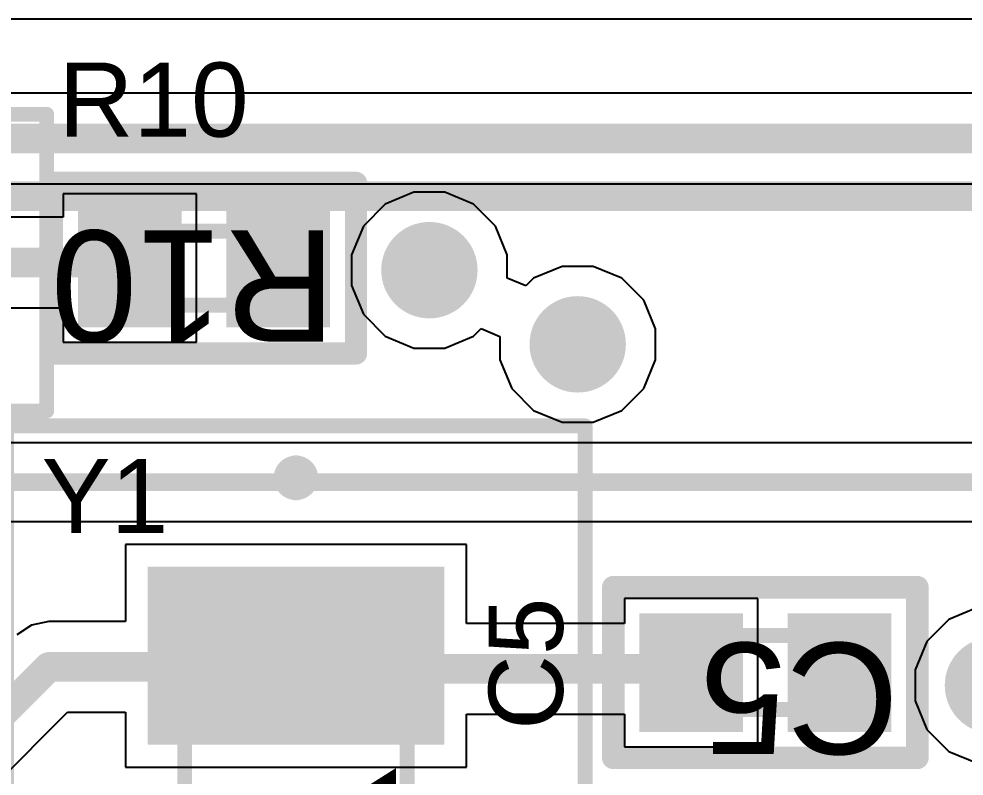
# Model space of a CAD drawing. Header units: inches. Extents: x 0.3 to 52.1, y -1.7 to 36.7.
# Drawn here: x 26.73 to 33.11, y 29.59 to 34.69 of the extents above; entities that cross this region are included whole.
import ezdxf

# ---------------------------------------------------------------- set-up
doc = ezdxf.new("R2010")
doc.units = ezdxf.units.IN
for name, color, linetype in [('Bottom Layer', 5, 'Continuous'), ('Internal1', 16, 'Continuous'), ('Internal2', 76, 'Continuous'), ('Top Assembly', 216, 'Continuous'), ('Top Component Outline', 6, 'Continuous'), ('Top Layer', 1, 'Continuous'), ('Top Overlay', 2, 'Continuous'), ('Top Paste', 8, 'Continuous'), ('Top Solder', 216, 'Continuous'), ('Via Holes', 16, 'Continuous'), ('wyswietlacz', 56, 'Continuous')]:
    doc.layers.add(name, color=color, linetype=linetype)
doc.styles.add('Arial', font='', dxfattribs={"height": 0.2})
doc.styles.get('Arial').set_extended_font_data('Arial')

# ---------------------------------------------------------------- blocks, each defined once
blk = doc.blocks.new('ECS32712534BCTR_93')
at = {"layer": 'Top Layer'}
for points in [[(-1.8, -0.95), (-1.8, 0.95), (-0.7, 0.95), (-0.7, -0.95)], [(0.7, -0.95), (0.7, 0.95), (1.8, 0.95), (1.8, -0.95)]]:
    blk.add_hatch(color=1, dxfattribs=at).paths.add_polyline_path(points)
at = {"layer": 'Top Paste'}
for points in [[(-1.8, -0.95), (-1.8, 0.95), (-0.7, 0.95), (-0.7, -0.95)], [(0.7, -0.95), (0.7, 0.95), (1.8, 0.95), (1.8, -0.95)]]:
    blk.add_hatch(color=8, dxfattribs=at).paths.add_polyline_path(points)
at = {"layer": 'Top Solder'}
for points in [[(-1.85, -1), (-1.85, 1), (-0.65, 1), (-0.65, -1)], [(0.65, -1), (0.65, 1), (1.85, 1), (1.85, -1)]]:
    blk.add_hatch(color=216, dxfattribs=at).paths.add_polyline_path(points)
at = {"layer": 'Top Assembly'}
for points in [[(-2.8, -1.95, 0.1, 0.1, 0), (-2.8, 1.95, 0.1, 0.1, 0)], [(2.8, 1.95, 0.1, 0.1, 0), (-2.8, 1.95, 0.1, 0.1, 0)], [(2.8, -1.95, 0.1, 0.1, 0), (2.8, 1.95, 0.1, 0.1, 0)], [(2.8, -1.95, 0.1, 0.1, 0), (-2.8, -1.95, 0.1, 0.1, 0)]]:
    blk.add_lwpolyline(points, format="xyseb", dxfattribs=at)
for points in [[(-2.825, 1.95, 0.05, 0.05, 1), (-2.775, 1.95, 0.05, 0.05, 1)], [(-2.825, 1.95, 0.05, 0.05, 1), (-2.775, 1.95, 0.05, 0.05, 1)], [(2.775, 1.95, 0.05, 0.05, 1), (2.825, 1.95, 0.05, 0.05, 1)], [(2.775, 1.95, 0.05, 0.05, 1), (2.825, 1.95, 0.05, 0.05, 1)], [(-2.825, -1.95, 0.05, 0.05, 1), (-2.775, -1.95, 0.05, 0.05, 1)], [(-2.825, -1.95, 0.05, 0.05, 1), (-2.775, -1.95, 0.05, 0.05, 1)], [(2.775, -1.95, 0.05, 0.05, 1), (2.825, -1.95, 0.05, 0.05, 1)], [(2.775, -1.95, 0.05, 0.05, 1), (2.825, -1.95, 0.05, 0.05, 1)]]:
    blk.add_lwpolyline(points, format="xyseb", close=True, dxfattribs=at)
at = {"layer": 'Top Component Outline'}
for points in [[(-1.6, -0.75, 0.1, 0.1, 0), (-1.6, 0.75, 0.1, 0.1, 0)], [(1.6, 0.75, 0.1, 0.1, 0), (-1.6, 0.75, 0.1, 0.1, 0)], [(1.6, -0.75, 0.1, 0.1, 0), (1.6, 0.75, 0.1, 0.1, 0)], [(1.6, -0.75, 0.1, 0.1, 0), (-1.6, -0.75, 0.1, 0.1, 0)]]:
    blk.add_lwpolyline(points, format="xyseb", dxfattribs=at)
for points in [[(-1.625, 0.75, 0.05, 0.05, 1), (-1.575, 0.75, 0.05, 0.05, 1)], [(-1.625, 0.75, 0.05, 0.05, 1), (-1.575, 0.75, 0.05, 0.05, 1)], [(1.575, 0.75, 0.05, 0.05, 1), (1.625, 0.75, 0.05, 0.05, 1)], [(1.575, 0.75, 0.05, 0.05, 1), (1.625, 0.75, 0.05, 0.05, 1)], [(-1.625, -0.75, 0.05, 0.05, 1), (-1.575, -0.75, 0.05, 0.05, 1)], [(-1.625, -0.75, 0.05, 0.05, 1), (-1.575, -0.75, 0.05, 0.05, 1)], [(1.575, -0.75, 0.05, 0.05, 1), (1.625, -0.75, 0.05, 0.05, 1)], [(1.575, -0.75, 0.05, 0.05, 1), (1.625, -0.75, 0.05, 0.05, 1)]]:
    blk.add_lwpolyline(points, format="xyseb", close=True, dxfattribs=at)
at = {"layer": 'Top Overlay'}
for points in [[(0.3, 0.75, 0.2032, 0.2032, 0), (-0.3, 0.75, 0.2032, 0.2032, 0)], [(-2.5, 0, 0.2, 0.2, -1), (-2.4, 0, 0.2, 0.2, 0)], [(-2.4, 0, 0.2032, 0.2032, 0), (-2.5, 0, 0.2032, 0.2032, 0)], [(-2.4, 0, 0.2, 0.2, -1), (-2.5, 0, 0.2, 0.2, 0)], [(0.3, -0.75, 0.2032, 0.2032, 0), (-0.3, -0.75, 0.2032, 0.2032, 0)]]:
    blk.add_lwpolyline(points, format="xyseb", dxfattribs=at)
for points in [[(-0.3508, 0.75, 0.1016, 0.1016, 1), (-0.2492, 0.75, 0.1016, 0.1016, 1)], [(0.2492, 0.75, 0.1016, 0.1016, 1), (0.3508, 0.75, 0.1016, 0.1016, 1)], [(-2.5508, 0, 0.1016, 0.1016, 1), (-2.4492, 0, 0.1016, 0.1016, 1)], [(-2.55, 0, 0.1, 0.1, 1), (-2.45, 0, 0.1, 0.1, 1)], [(-2.55, 0, 0.1, 0.1, 1), (-2.45, 0, 0.1, 0.1, 1)], [(-2.4508, 0, 0.1016, 0.1016, 1), (-2.3492, 0, 0.1016, 0.1016, 1)], [(-2.45, 0, 0.1, 0.1, 1), (-2.35, 0, 0.1, 0.1, 1)], [(-2.45, 0, 0.1, 0.1, 1), (-2.35, 0, 0.1, 0.1, 1)], [(-0.3508, -0.75, 0.1016, 0.1016, 1), (-0.2492, -0.75, 0.1016, 0.1016, 1)], [(0.2492, -0.75, 0.1016, 0.1016, 1), (0.3508, -0.75, 0.1016, 0.1016, 1)]]:
    blk.add_lwpolyline(points, format="xyseb", close=True, dxfattribs=at)
at = {"layer": 'Top Assembly', "style": 'Arial'}
blk.add_text('Y1', height=1, dxfattribs=at).set_placement((-0.5241, -0.325))
blk = doc.blocks.new('0402_RES_REFLOW_100')
at = {"layer": 'Top Layer'}
for points in [[(-0.75, 0.3), (-0.25, 0.3), (-0.25, -0.3), (-0.75, -0.3)], [(0.25, 0.3), (0.75, 0.3), (0.75, -0.3), (0.25, -0.3)]]:
    blk.add_hatch(color=1, dxfattribs=at).paths.add_polyline_path(points)
at = {"layer": 'Top Paste'}
for points in [[(-0.72, 0.27), (-0.28, 0.27), (-0.28, -0.27), (-0.72, -0.27)], [(0.28, 0.27), (0.72, 0.27), (0.72, -0.27), (0.28, -0.27)]]:
    blk.add_hatch(color=8, dxfattribs=at).paths.add_polyline_path(points)
at = {"layer": 'Top Solder'}
for points in [[(-0.85, 0.4), (-0.15, 0.4), (-0.15, -0.4), (-0.85, -0.4)], [(0.15, 0.4), (0.85, 0.4), (0.85, -0.4), (0.15, -0.4)]]:
    blk.add_hatch(color=216, dxfattribs=at).paths.add_polyline_path(points)
at = {"layer": 'Top Assembly'}
for points in [[(1.025, 0.575, 0.15, 0.15, 0), (-1.025, 0.575, 0.15, 0.15, 0)], [(-1.025, 0.575, 0.15, 0.15, 0), (-1.025, -0.575, 0.15, 0.15, 0)], [(1.025, 0.575, 0.15, 0.15, 0), (1.025, -0.575, 0.15, 0.15, 0)], [(1.025, -0.575, 0.15, 0.15, 0), (-1.025, -0.575, 0.15, 0.15, 0)]]:
    blk.add_lwpolyline(points, format="xyseb", dxfattribs=at)
for points in [[(-1.0625, 0.575, 0.075, 0.075, 1), (-0.9875, 0.575, 0.075, 0.075, 1)], [(-1.0625, 0.575, 0.075, 0.075, 1), (-0.9875, 0.575, 0.075, 0.075, 1)], [(0.9875, 0.575, 0.075, 0.075, 1), (1.0625, 0.575, 0.075, 0.075, 1)], [(0.9875, 0.575, 0.075, 0.075, 1), (1.0625, 0.575, 0.075, 0.075, 1)], [(-1.0625, -0.575, 0.075, 0.075, 1), (-0.9875, -0.575, 0.075, 0.075, 1)], [(-1.0625, -0.575, 0.075, 0.075, 1), (-0.9875, -0.575, 0.075, 0.075, 1)], [(0.9875, -0.575, 0.075, 0.075, 1), (1.0625, -0.575, 0.075, 0.075, 1)], [(0.9875, -0.575, 0.075, 0.075, 1), (1.0625, -0.575, 0.075, 0.075, 1)]]:
    blk.add_lwpolyline(points, format="xyseb", close=True, dxfattribs=at)
at = {"layer": 'Top Component Outline'}
for points in [[(0.5002, 0.2502, 0.1016, 0.1016, 0), (-0.4998, 0.2502, 0.1016, 0.1016, 0)], [(-0.4998, 0.2502, 0.1016, 0.1016, 0), (-0.4998, -0.2499, 0.1016, 0.1016, 0)], [(0.5002, 0.2502, 0.1016, 0.1016, 0), (0.5002, -0.2499, 0.1016, 0.1016, 0)], [(0.5002, -0.2499, 0.1016, 0.1016, 0), (-0.4998, -0.2499, 0.1016, 0.1016, 0)]]:
    blk.add_lwpolyline(points, format="xyseb", dxfattribs=at)
for points in [[(-0.5252, 0.2502, 0.0508, 0.0508, 1), (-0.4744, 0.2502, 0.0508, 0.0508, 1)], [(-0.5252, 0.2502, 0.0508, 0.0508, 1), (-0.4744, 0.2502, 0.0508, 0.0508, 1)], [(0.4748, 0.2502, 0.0508, 0.0508, 1), (0.5256, 0.2502, 0.0508, 0.0508, 1)], [(0.4748, 0.2502, 0.0508, 0.0508, 1), (0.5256, 0.2502, 0.0508, 0.0508, 1)], [(-0.5252, -0.2499, 0.0508, 0.0508, 1), (-0.4744, -0.2499, 0.0508, 0.0508, 1)], [(-0.5252, -0.2499, 0.0508, 0.0508, 1), (-0.4744, -0.2499, 0.0508, 0.0508, 1)], [(0.4748, -0.2499, 0.0508, 0.0508, 1), (0.5256, -0.2499, 0.0508, 0.0508, 1)], [(0.4748, -0.2499, 0.0508, 0.0508, 1), (0.5256, -0.2499, 0.0508, 0.0508, 1)]]:
    blk.add_lwpolyline(points, format="xyseb", close=True, dxfattribs=at)
at = {"layer": 'Top Overlay'}
for points in [[(1.025, 0.575, 0.15, 0.15, 0), (-1.025, 0.575, 0.15, 0.15, 0)], [(-1.025, 0.575, 0.15, 0.15, 0), (-1.025, -0.575, 0.15, 0.15, 0)], [(1.025, 0.575, 0.15, 0.15, 0), (1.025, -0.575, 0.15, 0.15, 0)], [(1.025, -0.575, 0.15, 0.15, 0), (-1.025, -0.575, 0.15, 0.15, 0)]]:
    blk.add_lwpolyline(points, format="xyseb", dxfattribs=at)
for points in [[(-1.0625, 0.575, 0.075, 0.075, 1), (-0.9875, 0.575, 0.075, 0.075, 1)], [(-1.0625, 0.575, 0.075, 0.075, 1), (-0.9875, 0.575, 0.075, 0.075, 1)], [(0.9875, 0.575, 0.075, 0.075, 1), (1.0625, 0.575, 0.075, 0.075, 1)], [(0.9875, 0.575, 0.075, 0.075, 1), (1.0625, 0.575, 0.075, 0.075, 1)], [(-1.0625, -0.575, 0.075, 0.075, 1), (-0.9875, -0.575, 0.075, 0.075, 1)], [(-1.0625, -0.575, 0.075, 0.075, 1), (-0.9875, -0.575, 0.075, 0.075, 1)], [(0.9875, -0.575, 0.075, 0.075, 1), (1.0625, -0.575, 0.075, 0.075, 1)], [(0.9875, -0.575, 0.075, 0.075, 1), (1.0625, -0.575, 0.075, 0.075, 1)]]:
    blk.add_lwpolyline(points, format="xyseb", close=True, dxfattribs=at)
at = {"layer": 'Top Assembly', "style": 'Arial'}
blk.add_text('R10', height=0.75, dxfattribs=at).set_placement((-0.889, -0.254))
blk = doc.blocks.new('LED_G_118')
at = {"layer": 'Top Layer'}
for points in [[(-1.225, 0.4), (-0.425, 0.4), (-0.425, -0.4), (-1.225, -0.4)], [(0.425, 0.4), (1.225, 0.4), (1.225, -0.4), (0.425, -0.4)]]:
    blk.add_hatch(color=1, dxfattribs=at).paths.add_polyline_path(points)
at = {"layer": 'Top Paste'}
for points in [[(-1.225, 0.4), (-0.425, 0.4), (-0.425, -0.4), (-1.225, -0.4)], [(0.425, 0.4), (1.225, 0.4), (1.225, -0.4), (0.425, -0.4)]]:
    blk.add_hatch(color=8, dxfattribs=at).paths.add_polyline_path(points)
at = {"layer": 'Top Solder'}
for points in [[(-1.275, 0.45), (-0.375, 0.45), (-0.375, -0.45), (-1.275, -0.45)], [(0.375, 0.45), (1.275, 0.45), (1.275, -0.45), (0.375, -0.45)]]:
    blk.add_hatch(color=216, dxfattribs=at).paths.add_polyline_path(points)
at = {"layer": 'Top Assembly'}
for points in [[(-2, -1, 0.1, 0.1, 0), (-2, 1, 0.1, 0.1, 0)], [(-2, 1, 0.1, 0.1, 0), (2, 1, 0.1, 0.1, 0)], [(2, -1, 0.1, 0.1, 0), (2, 1, 0.1, 0.1, 0)], [(-2, -1, 0.1, 0.1, 0), (2, -1, 0.1, 0.1, 0)]]:
    blk.add_lwpolyline(points, format="xyseb", dxfattribs=at)
for points in [[(-2.025, 1, 0.05, 0.05, 1), (-1.975, 1, 0.05, 0.05, 1)], [(-2.025, 1, 0.05, 0.05, 1), (-1.975, 1, 0.05, 0.05, 1)], [(1.975, 1, 0.05, 0.05, 1), (2.025, 1, 0.05, 0.05, 1)], [(1.975, 1, 0.05, 0.05, 1), (2.025, 1, 0.05, 0.05, 1)], [(-2.025, -1, 0.05, 0.05, 1), (-1.975, -1, 0.05, 0.05, 1)], [(-2.025, -1, 0.05, 0.05, 1), (-1.975, -1, 0.05, 0.05, 1)], [(1.975, -1, 0.05, 0.05, 1), (2.025, -1, 0.05, 0.05, 1)], [(1.975, -1, 0.05, 0.05, 1), (2.025, -1, 0.05, 0.05, 1)]]:
    blk.add_lwpolyline(points, format="xyseb", close=True, dxfattribs=at)
at = {"layer": 'Top Component Outline'}
for points in [[(-0.8, 0.4, 0.2, 0.2, 0), (0.8, 0.4, 0.2, 0.2, 0)], [(-0.8, -0.4, 0.2, 0.2, 0), (-0.8, 0.4, 0.2, 0.2, 0)], [(0.8, -0.4, 0.2, 0.2, 0), (0.8, 0.4, 0.2, 0.2, 0)], [(-0.8, -0.4, 0.2, 0.2, 0), (0.8, -0.4, 0.2, 0.2, 0)]]:
    blk.add_lwpolyline(points, format="xyseb", dxfattribs=at)
for points in [[(-0.85, 0.4, 0.1, 0.1, 1), (-0.75, 0.4, 0.1, 0.1, 1)], [(-0.85, 0.4, 0.1, 0.1, 1), (-0.75, 0.4, 0.1, 0.1, 1)], [(0.75, 0.4, 0.1, 0.1, 1), (0.85, 0.4, 0.1, 0.1, 1)], [(0.75, 0.4, 0.1, 0.1, 1), (0.85, 0.4, 0.1, 0.1, 1)], [(-0.85, -0.4, 0.1, 0.1, 1), (-0.75, -0.4, 0.1, 0.1, 1)], [(-0.85, -0.4, 0.1, 0.1, 1), (-0.75, -0.4, 0.1, 0.1, 1)], [(0.75, -0.4, 0.1, 0.1, 1), (0.85, -0.4, 0.1, 0.1, 1)], [(0.75, -0.4, 0.1, 0.1, 1), (0.85, -0.4, 0.1, 0.1, 1)]]:
    blk.add_lwpolyline(points, format="xyseb", close=True, dxfattribs=at)
at = {"layer": 'Top Overlay'}
for points in [[(-1.7, 0, 0.1, 0.1, -1), (-1.6, 0, 0.1, 0.1, 0)], [(-1.6, 0, 0.1, 0.1, -1), (-1.7, 0, 0.1, 0.1, 0)]]:
    blk.add_lwpolyline(points, format="xyseb", dxfattribs=at)
for points in [[(-1.725, 0, 0.05, 0.05, 1), (-1.675, 0, 0.05, 0.05, 1)], [(-1.725, 0, 0.05, 0.05, 1), (-1.675, 0, 0.05, 0.05, 1)], [(-1.625, 0, 0.05, 0.05, 1), (-1.575, 0, 0.05, 0.05, 1)], [(-1.625, 0, 0.05, 0.05, 1), (-1.575, 0, 0.05, 0.05, 1)]]:
    blk.add_lwpolyline(points, format="xyseb", close=True, dxfattribs=at)
blk = doc.blocks.new('0402_CAP_REFLOW_128')
at = {"layer": 'Top Layer'}
for points in [[(-0.75, 0.3), (-0.25, 0.3), (-0.25, -0.3), (-0.75, -0.3)], [(0.25, 0.3), (0.75, 0.3), (0.75, -0.3), (0.25, -0.3)]]:
    blk.add_hatch(color=1, dxfattribs=at).paths.add_polyline_path(points)
at = {"layer": 'Top Paste'}
for points in [[(-0.72, 0.27), (-0.28, 0.27), (-0.28, -0.27), (-0.72, -0.27)], [(0.28, 0.27), (0.72, 0.27), (0.72, -0.27), (0.28, -0.27)]]:
    blk.add_hatch(color=8, dxfattribs=at).paths.add_polyline_path(points)
at = {"layer": 'Top Solder'}
for points in [[(-0.85, 0.4), (-0.15, 0.4), (-0.15, -0.4), (-0.85, -0.4)], [(0.15, 0.4), (0.85, 0.4), (0.85, -0.4), (0.15, -0.4)]]:
    blk.add_hatch(color=216, dxfattribs=at).paths.add_polyline_path(points)
at = {"layer": 'Top Assembly'}
for points in [[(1.025, 0.575, 0.15, 0.15, 0), (-1.025, 0.575, 0.15, 0.15, 0)], [(-1.025, 0.575, 0.15, 0.15, 0), (-1.025, -0.575, 0.15, 0.15, 0)], [(1.025, 0.575, 0.15, 0.15, 0), (1.025, -0.575, 0.15, 0.15, 0)], [(1.025, -0.575, 0.15, 0.15, 0), (-1.025, -0.575, 0.15, 0.15, 0)]]:
    blk.add_lwpolyline(points, format="xyseb", dxfattribs=at)
for points in [[(-1.0625, 0.575, 0.075, 0.075, 1), (-0.9875, 0.575, 0.075, 0.075, 1)], [(-1.0625, 0.575, 0.075, 0.075, 1), (-0.9875, 0.575, 0.075, 0.075, 1)], [(0.9875, 0.575, 0.075, 0.075, 1), (1.0625, 0.575, 0.075, 0.075, 1)], [(0.9875, 0.575, 0.075, 0.075, 1), (1.0625, 0.575, 0.075, 0.075, 1)], [(-1.0625, -0.575, 0.075, 0.075, 1), (-0.9875, -0.575, 0.075, 0.075, 1)], [(-1.0625, -0.575, 0.075, 0.075, 1), (-0.9875, -0.575, 0.075, 0.075, 1)], [(0.9875, -0.575, 0.075, 0.075, 1), (1.0625, -0.575, 0.075, 0.075, 1)], [(0.9875, -0.575, 0.075, 0.075, 1), (1.0625, -0.575, 0.075, 0.075, 1)]]:
    blk.add_lwpolyline(points, format="xyseb", close=True, dxfattribs=at)
at = {"layer": 'Top Component Outline'}
for points in [[(-0.4998, 0.2502, 0.1016, 0.1016, 0), (-0.4998, -0.2499, 0.1016, 0.1016, 0)], [(0.5002, 0.2502, 0.1016, 0.1016, 0), (-0.4998, 0.2502, 0.1016, 0.1016, 0)], [(0.5002, 0.2502, 0.1016, 0.1016, 0), (0.5002, -0.2499, 0.1016, 0.1016, 0)], [(0.5002, -0.2499, 0.1016, 0.1016, 0), (-0.4998, -0.2499, 0.1016, 0.1016, 0)]]:
    blk.add_lwpolyline(points, format="xyseb", dxfattribs=at)
for points in [[(-0.5252, 0.2502, 0.0508, 0.0508, 1), (-0.4744, 0.2502, 0.0508, 0.0508, 1)], [(-0.5252, 0.2502, 0.0508, 0.0508, 1), (-0.4744, 0.2502, 0.0508, 0.0508, 1)], [(0.4748, 0.2502, 0.0508, 0.0508, 1), (0.5256, 0.2502, 0.0508, 0.0508, 1)], [(0.4748, 0.2502, 0.0508, 0.0508, 1), (0.5256, 0.2502, 0.0508, 0.0508, 1)], [(-0.5252, -0.2499, 0.0508, 0.0508, 1), (-0.4744, -0.2499, 0.0508, 0.0508, 1)], [(-0.5252, -0.2499, 0.0508, 0.0508, 1), (-0.4744, -0.2499, 0.0508, 0.0508, 1)], [(0.4748, -0.2499, 0.0508, 0.0508, 1), (0.5256, -0.2499, 0.0508, 0.0508, 1)], [(0.4748, -0.2499, 0.0508, 0.0508, 1), (0.5256, -0.2499, 0.0508, 0.0508, 1)]]:
    blk.add_lwpolyline(points, format="xyseb", close=True, dxfattribs=at)
at = {"layer": 'Top Overlay'}
for points in [[(1.025, 0.575, 0.1524, 0.1524, 0), (-1.025, 0.575, 0.1524, 0.1524, 0)], [(-1.025, 0.575, 0.1524, 0.1524, 0), (-1.025, -0.575, 0.1524, 0.1524, 0)], [(1.025, 0.575, 0.1524, 0.1524, 0), (1.025, -0.575, 0.1524, 0.1524, 0)], [(1.025, -0.575, 0.1524, 0.1524, 0), (-1.025, -0.575, 0.1524, 0.1524, 0)]]:
    blk.add_lwpolyline(points, format="xyseb", dxfattribs=at)
for points in [[(-1.0631, 0.575, 0.0762, 0.0762, 1), (-0.9869, 0.575, 0.0762, 0.0762, 1)], [(-1.0631, 0.575, 0.0762, 0.0762, 1), (-0.9869, 0.575, 0.0762, 0.0762, 1)], [(0.9869, 0.575, 0.0762, 0.0762, 1), (1.0631, 0.575, 0.0762, 0.0762, 1)], [(0.9869, 0.575, 0.0762, 0.0762, 1), (1.0631, 0.575, 0.0762, 0.0762, 1)], [(-1.0631, -0.575, 0.0762, 0.0762, 1), (-0.9869, -0.575, 0.0762, 0.0762, 1)], [(-1.0631, -0.575, 0.0762, 0.0762, 1), (-0.9869, -0.575, 0.0762, 0.0762, 1)], [(0.9869, -0.575, 0.0762, 0.0762, 1), (1.0631, -0.575, 0.0762, 0.0762, 1)], [(0.9869, -0.575, 0.0762, 0.0762, 1), (1.0631, -0.575, 0.0762, 0.0762, 1)]]:
    blk.add_lwpolyline(points, format="xyseb", close=True, dxfattribs=at)
at = {"layer": 'Top Assembly', "style": 'Arial'}
blk.add_text('C5', height=0.75, dxfattribs=at).set_placement((-0.9, -0.2))

msp = doc.modelspace()

# ---------------------------------------------------------------- hatches: boundary and pattern name
at = {"layer": 'Bottom Layer'}
h = msp.add_hatch(color=5, dxfattribs=at)
edge = h.paths.add_edge_path()
edge.add_arc((29.5, 33), 0.325, 0, 360)
h = msp.add_hatch(color=5, dxfattribs=at)
edge = h.paths.add_edge_path()
edge.add_arc((30.5, 32.5), 0.325, 0, 360)
h = msp.add_hatch(color=5, dxfattribs=at)
edge = h.paths.add_edge_path()
edge.add_arc((33.3, 30.2), 0.325, 0, 360)
at = {"layer": 'Internal1'}
h = msp.add_hatch(color=16, dxfattribs=at)
edge = h.paths.add_edge_path()
edge.add_arc((29.5, 33), 0.325, 0, 360)
h = msp.add_hatch(color=16, dxfattribs=at)
edge = h.paths.add_edge_path()
edge.add_arc((30.5, 32.5), 0.325, 0, 360)
h = msp.add_hatch(color=16, dxfattribs=at)
edge = h.paths.add_edge_path()
edge.add_arc((33.3, 30.2), 0.325, 0, 360)
at = {"layer": 'Internal2'}
h = msp.add_hatch(color=76, dxfattribs=at)
edge = h.paths.add_edge_path()
edge.add_arc((29.5, 33), 0.325, 0, 360)
h = msp.add_hatch(color=76, dxfattribs=at)
edge = h.paths.add_edge_path()
edge.add_arc((30.5, 32.5), 0.325, 0, 360)
h = msp.add_hatch(color=76, dxfattribs=at)
edge = h.paths.add_edge_path()
edge.add_arc((33.3, 30.2), 0.325, 0, 360)
at = {"layer": 'Top Layer'}
h = msp.add_hatch(color=1, dxfattribs=at)
edge = h.paths.add_edge_path()
edge.add_arc((29.5, 33), 0.325, 0, 360)
h = msp.add_hatch(color=1, dxfattribs=at)
edge = h.paths.add_edge_path()
edge.add_arc((30.5, 32.5), 0.325, 0, 360)
h = msp.add_hatch(color=1, dxfattribs=at)
edge = h.paths.add_edge_path()
edge.add_arc((33.3, 30.2), 0.325, 0, 360)
at = {"layer": 'Via Holes'}
h = msp.add_hatch(color=7, dxfattribs=at)
edge = h.paths.add_edge_path()
edge.add_arc((29.5, 33), 0.175, 0, 360)
h = msp.add_hatch(color=7, dxfattribs=at)
edge = h.paths.add_edge_path()
edge.add_arc((30.5, 32.5), 0.175, 0, 360)

# ---------------------------------------------------------------- linework, layer by layer
at = {"layer": 'Bottom Layer'}
for p, q in [((22.3696, 34.6941), (36.1101, 34.6941)), ((33.3746, 34.193), (25.352, 34.193)), ((25.4787, 33.5813), (33.2479, 33.5813))]:
    msp.add_line(p, q, dxfattribs=at)
msp.add_lwpolyline([(25.352, 33.8872, 0.2, 0.2, 0), (33.3746, 33.8872, 0.2, 0.2, 0)], format="xyseb", dxfattribs=at)
at = {"layer": 'Internal1'}
msp.add_line((22.3696, 34.6941), (36.1179, 34.6941), dxfattribs=at)
at = {"layer": 'Internal2'}
for p, q in [((23.812, 34.6941), (37.4857, 34.6941)), ((29.3956, 33.525), (29.2026, 33.4451)), ((29.6044, 33.525), (29.3956, 33.525)), ((29.7974, 33.4451), (29.6044, 33.525)), ((29.2026, 33.4451), (29.0549, 33.2974)), ((29.9451, 33.2974), (29.7974, 33.4451)), ((29.0549, 33.2974), (28.975, 33.1044)), ((30.025, 33.1044), (29.9451, 33.2974)), ((28.975, 33.1044), (28.975, 32.8956)), ((30.025, 32.9471), (30.025, 33.1044)), ((30.3956, 33.025), (30.2026, 32.9451)), ((30.6044, 33.025), (30.3956, 33.025)), ((30.7974, 32.9451), (30.6044, 33.025)), ((28.975, 32.8956), (29.0549, 32.7026)), ((30.1512, 32.8937), (30.025, 32.9471)), ((30.2026, 32.9451), (30.1512, 32.8937)), ((30.9451, 32.7974), (30.7974, 32.9451)), ((31.025, 32.6044), (30.9451, 32.7974)), ((29.0549, 32.7026), (29.2026, 32.5549)), ((29.7974, 32.5549), (29.8488, 32.6063)), ((29.8488, 32.6063), (29.975, 32.5529)), ((31.025, 32.3956), (31.025, 32.6044)), ((29.2026, 32.5549), (29.3956, 32.475)), ((29.6044, 32.475), (29.7974, 32.5549)), ((29.975, 32.5529), (29.975, 32.3956)), ((29.3956, 32.475), (29.6044, 32.475)), ((29.975, 32.3956), (30.0549, 32.2026)), ((30.9451, 32.2026), (31.025, 32.3956)), ((30.0549, 32.2026), (30.2026, 32.0549)), ((30.7974, 32.0549), (30.9451, 32.2026)), ((30.2026, 32.0549), (30.3956, 31.975)), ((30.6044, 31.975), (30.7974, 32.0549)), ((30.3956, 31.975), (30.6044, 31.975)), ((33.1956, 30.725), (33.0026, 30.6451)), ((33.0026, 30.6451), (32.8549, 30.4974)), ((32.8549, 30.4974), (32.775, 30.3044)), ((32.775, 30.3044), (32.775, 30.0956)), ((32.775, 30.0956), (32.8549, 29.9026)), ((32.8549, 29.9026), (33.0026, 29.7549)), ((33.0026, 29.7549), (33.1956, 29.675))]:
    msp.add_line(p, q, dxfattribs=at)
at = {"layer": 'Top Layer'}
for p, q in [((22.3696, 34.6941), (36.1179, 34.6941)), ((27.9302, 33.5137), (27.0302, 33.5137)), ((27.0302, 33.5137), (27.0302, 33.3568)), ((27.9302, 32.5137), (27.9302, 33.5137)), ((27.0302, 33.3568), (26.3448, 33.3568)), ((26.3448, 32.7451), (27.0302, 32.7451)), ((27.0302, 32.7451), (27.0302, 32.5137)), ((27.0302, 32.5137), (27.9302, 32.5137)), ((34.6395, 31.8353), (25.5845, 31.8353)), ((25.6943, 31.3051), (42.9583, 31.3051)), ((29.75, 31.15), (27.45, 31.15)), ((27.45, 31.15), (27.45, 30.6308)), ((29.75, 30.6173), (29.75, 31.15)), ((31.7151, 30.7872), (30.8151, 30.7872)), ((30.8151, 30.7872), (30.8151, 30.6173)), ((31.7151, 29.7872), (31.7151, 30.7872)), ((26.8168, 30.6075), (26.7176, 30.5412)), ((26.9339, 30.6308), (26.8168, 30.6075)), ((27.45, 30.6308), (26.9339, 30.6308)), ((30.8151, 30.6173), (29.75, 30.6173)), ((25.3752, 28.3337), (27.0606, 30.019)), ((27.0606, 30.019), (27.45, 30.019)), ((27.45, 30.019), (27.45, 29.65)), ((29.75, 29.65), (29.75, 30.0056)), ((29.75, 30.0056), (30.8151, 30.0056)), ((30.8151, 30.0056), (30.8151, 29.7872)), ((30.8151, 29.7872), (31.7151, 29.7872)), ((27.45, 29.65), (29.75, 29.65))]:
    msp.add_line(p, q, dxfattribs=at)
for points in [[(25.7448, 33.0509, 0.2, 0.2, 0), (27.443, 33.0509, 0.2, 0.2, 0)], [(27.443, 33.0509, 0.2, 0.2, 0), (27.4802, 33.0137, 0.2, 0.2, 0)], [(25.5844, 31.5702, 0.12, 0.12, 0), (43.0681, 31.5702, 0.12, 0.12, 0)], [(25.1589, 28.55, 0.2, 0.2, 0), (26.9339, 30.3249, 0.2, 0.2, 0)], [(26.9339, 30.3249, 0.2, 0.2, 0), (28.5965, 30.3249, 0.2, 0.2, 0)], [(28.5965, 30.3249, 0.2, 0.2, 0), (28.6099, 30.3115, 0.2, 0.2, 0)], [(28.6099, 30.3115, 0.2, 0.2, 0), (31.2409, 30.3115, 0.2, 0.2, 0)], [(31.2409, 30.3115, 0.2, 0.2, 0), (31.2651, 30.2872, 0.2, 0.2, 0)]]:
    msp.add_lwpolyline(points, format="xyseb", dxfattribs=at)
for points in [[(27.393, 33.0509, 0.1, 0.1, 1), (27.493, 33.0509, 0.1, 0.1, 1)], [(27.393, 33.0509, 0.1, 0.1, 1), (27.493, 33.0509, 0.1, 0.1, 1)], [(27.4302, 33.0137, 0.1, 0.1, 1), (27.5302, 33.0137, 0.1, 0.1, 1)], [(26.8839, 30.3249, 0.1, 0.1, 1), (26.9839, 30.3249, 0.1, 0.1, 1)], [(26.8839, 30.3249, 0.1, 0.1, 1), (26.9839, 30.3249, 0.1, 0.1, 1)], [(28.5465, 30.3249, 0.1, 0.1, 1), (28.6465, 30.3249, 0.1, 0.1, 1)], [(28.5465, 30.3249, 0.1, 0.1, 1), (28.6465, 30.3249, 0.1, 0.1, 1)], [(28.5599, 30.3115, 0.1, 0.1, 1), (28.6599, 30.3115, 0.1, 0.1, 1)], [(28.5599, 30.3115, 0.1, 0.1, 1), (28.6599, 30.3115, 0.1, 0.1, 1)], [(31.1909, 30.3115, 0.1, 0.1, 1), (31.2909, 30.3115, 0.1, 0.1, 1)], [(31.1909, 30.3115, 0.1, 0.1, 1), (31.2909, 30.3115, 0.1, 0.1, 1)], [(31.2151, 30.2872, 0.1, 0.1, 1), (31.3151, 30.2872, 0.1, 0.1, 1)]]:
    msp.add_lwpolyline(points, format="xyseb", close=True, dxfattribs=at)
at = {"layer": 'wyswietlacz'}
msp.add_lwpolyline([(6.45, 33.5, 0.2, 0.2, 0), (43.97, 33.5, 0.2, 0.2, 0)], format="xyseb", dxfattribs=at)

# ---------------------------------------------------------------- block references
msp.add_blockref('LED_G_118', (24.9198, 33.0509))
for name, p, rotation in [('0402_RES_REFLOW_100', (27.9802, 33.0137), 180), ('ECS32712534BCTR_93', (28.6, 29.15), 270), ('0402_CAP_REFLOW_128', (31.7651, 30.2872), 180)]:
    msp.add_blockref(name, p, dxfattribs=dict(rotation=rotation))

# ---------------------------------------------------------------- texts
at = {"layer": 'Top Overlay', "style": 'Arial'}
for s, p in [('R10', (27, 33.9)), ('Y1', (26.8849, 31.2271))]:
    msp.add_text(s, height=0.5, dxfattribs=at).set_placement(p)
msp.add_text('C5', height=0.5, rotation=90, dxfattribs=at).set_placement((30.4, 29.9))

doc.saveas('drawing.dxf')
